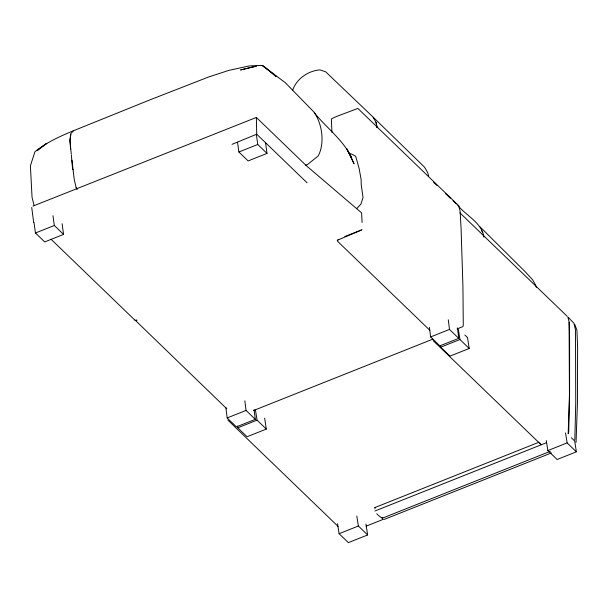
<?xml version="1.0" encoding="UTF-8"?>
<svg xmlns="http://www.w3.org/2000/svg" width="608" height="608" viewBox="0 0 608 608"><rect width="100%" height="100%" fill="white"/><g stroke="black" fill="none" stroke-linecap="round" stroke-linejoin="round"><path stroke-width="0.91" d="M70.809 134.3L69.935 140.288L71.25 154.037M382.538 519.103L382.432 519.673L366.069 526.194M232.051 144.332L256.728 134.216L256.34 117.443L32.961 206.104M374.908 508.767L375.288 507.406L374.794 507.604L539.106 442.176M292.737 90.037C296.605 78.736 308.195 70.794 319.937 69.882L325.713 71.843L372.886 116.911L376.132 122.489L377.173 127.741M576.057 442.419L577.44 402.876L577.6 347.168L576.931 330.273L574.902 324.695L574.362 324.908M356.904 208.43L360.871 204.121L363.067 197.524L361.228 184.756L361.099 179.33L359.054 168.173L355.695 156.279L351.515 153.976L349.076 153.581M338.329 239.674L337.235 240.441M305.391 165.414L307.922 164.213L318.128 156.028C324.991 143.526 322.24 124.085 314.321 112.548M73.12 130.849L72.74 131.024C59.44 136.618 46.109 142.553 34.907 151.84L30.4 165.817L32.049 197.364L33.987 205.071M337.676 240.107L361.418 230.12M457.041 328.951L462.931 326.58L463.273 325.052L462.924 286.117L461.092 228.76L460.119 211.143L458.713 205.702L357.861 108.422L335.935 116.698L331.36 118.97L331.93 132.324M551.403 452.952L384.606 519.27L382.554 519.24L381.68 517.416M344.812 236.542L362.026 229.664M35.446 233.001L54.317 225.484L63.566 234.414L44.696 241.923L35.446 233.001L33.964 222.315M238.891 152L257.754 144.484L267.011 153.406L248.14 160.922L238.891 152L237.53 142.204M227.164 417.939L246.035 410.423L255.284 419.345L236.413 426.862L227.164 417.939L225.872 407.436M430.608 336.938L449.479 329.422L458.728 338.344L439.858 345.861L430.608 336.938L429.423 327.309M253.445 410.567L432.873 339.127M237.796 427.812L257.055 420.143L266.319 429.081L247.061 436.742L237.796 427.812L237.515 425.988M440.694 347.191L459.952 339.522L469.209 348.46L449.958 356.128L440.694 347.191L440.405 345.367M374.893 511.009L546.622 442.632M339.112 533.687L358.37 526.019L367.635 534.956L348.376 542.617L339.112 533.687L337.531 523.678M547.861 450.574L567.112 442.905L576.376 451.843L557.118 459.504L547.861 450.574L546.28 440.564M550.346 451.303L383.64 517.682L380.866 517.355L378.48 515.371M135.964 320.317L136.998 320.173L135.288 320.515L51.064 239.271M373.221 117.238L424.544 167.17L427.705 172.68L428.632 176.001M433.527 182.233L436.894 185.432M445.641 193.739L450.346 198.216M480.008 226.799L525.456 272.004L532.616 279.817L535.633 285.114L536.302 287.402M453.036 200.777L456.456 204.037M457.824 205.337C466.123 215.855 482.022 222.596 483.869 237.143M568.503 317.589L573.922 323.228L575.502 330.022L575.753 402.253L574.834 439.789M337.455 241.178L429.826 330.266M433.192 340.685L541.082 444.691L539.881 443.247M459.891 212.808L567.127 316.251M256.34 117.443L306.698 166.014L361.638 212.899L362.064 222.498M256.728 134.216L307.086 182.788M464.862 335.008L467.514 337.569L469.209 348.46M571.36 437.752L574.682 440.952L576.376 451.843M376.762 513.79L377.88 514.877M226.83 408.819L135.022 320.044M227.848 420.075L338.078 526.406M314.138 112.237L285.236 82.642L262.23 65.383L249.204 65.93L228.616 70.452L208.552 77.011L150.343 99.712L73.446 130.75L70.878 133.654L69.935 140.288L70.65 149.028M77.117 189.263L76.16 187.69L74.29 179.74L73.074 169.723L72.588 169.214L71.356 154.926M350.52 156.568L351.751 157.86C343.208 139.931 326.587 127.931 314.29 112.776M76.16 187.69L77.003 189.065M481.407 230.326L482.706 232.59M567.819 316.928L569.217 322.263L569.612 339.226L569.582 394.501L568.716 432.052L568.191 433.785L569.445 394.63L569.08 322.149M375.934 122.299L376.975 127.551M565.531 432.896L567.112 442.905M458.371 329.513L459.952 339.522M356.79 516.01L358.37 526.019M255.474 410.134L257.055 420.143M365.94 524.066L367.635 534.956M264.624 418.19L266.319 429.081M256.394 134.687L257.754 144.484M52.957 215.688L54.317 225.484M265.552 142.751L267.011 153.406M62.115 223.752L63.566 234.414M31.722 207.465L33.645 222.254M448.294 319.793L449.479 329.422M244.849 400.801L246.035 410.423M457.467 327.872L458.728 338.344M254.129 409.746L255.284 419.345M73.074 169.723L71.98 160.216M37.825 149.986L37.012 150.609L46.801 143.306L37.825 149.986M252.236 67.055L240.525 69.981L256.356 66.226L252.236 67.055M267.756 69.449L262.23 65.383L276.427 76.692L267.756 69.449M349.684 154.136L346.606 148.519L354.054 163.795L349.684 154.136"/></g></svg>
